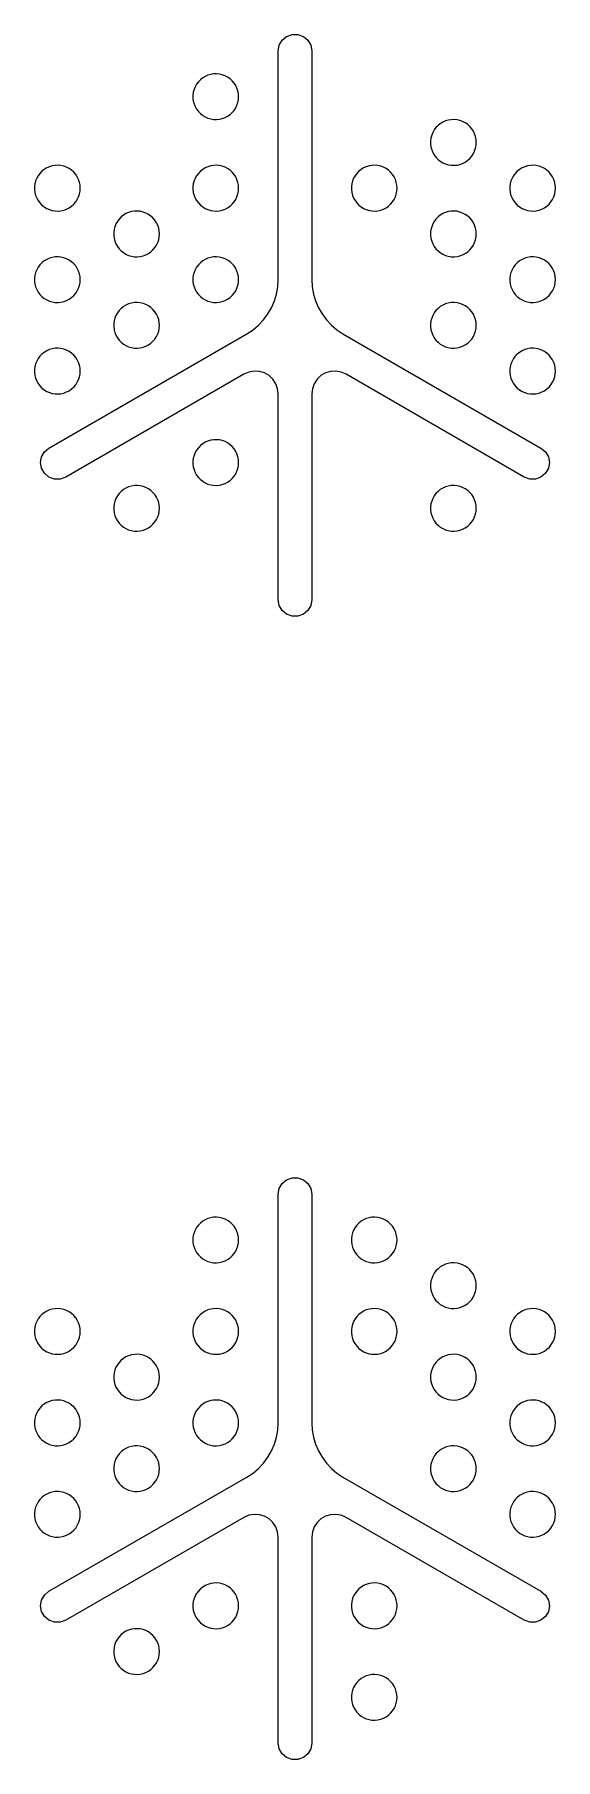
# Model space of a CAD drawing. Header units: metres. Extents: x 19 to 256, y 19 to 256.
# Drawn here: x 194.3 to 205.7, y 93.64 to 131.36 of the extents above; entities that cross this region are included whole.
import ezdxf

# ---------------------------------------------------------------- set-up
doc = ezdxf.new("R2010")
doc.units = ezdxf.units.M

msp = doc.modelspace()

# ---------------------------------------------------------------- linework, layer by layer
for points in [[(199.634, 131), (199.656, 131.125), (199.72, 131.235), (199.817, 131.317), (199.936, 131.36), (200.064, 131.36), (200.183, 131.317), (200.28, 131.235), (200.344, 131.125), (200.366, 131), (200.366, 126), (200.375, 125.841), (200.403, 125.685), (200.448, 125.533), (200.511, 125.387), (200.591, 125.249), (200.686, 125.122), (200.795, 125.006), (200.916, 124.904), (201.049, 124.817), (205.379, 122.317), (205.477, 122.235), (205.54, 122.125), (205.562, 122), (205.54, 121.875), (205.477, 121.765), (205.379, 121.683), (205.26, 121.64), (205.133, 121.64), (205.013, 121.683), (201.116, 123.933), (201.009, 123.979), (200.895, 123.999), (200.779, 123.992), (200.668, 123.959), (200.567, 123.901), (200.483, 123.821), (200.419, 123.724), (200.38, 123.615), (200.366, 123.5), (200.366, 119), (200.344, 118.875), (200.28, 118.765), (200.183, 118.683), (200.064, 118.64), (199.936, 118.64), (199.817, 118.683), (199.72, 118.765), (199.656, 118.875), (199.634, 119), (199.634, 123.5), (199.62, 123.615), (199.581, 123.724), (199.517, 123.821), (199.433, 123.901), (199.332, 123.959), (199.221, 123.992), (199.105, 123.999), (198.991, 123.979), (198.884, 123.933), (194.987, 121.683), (194.867, 121.64), (194.74, 121.64), (194.621, 121.683), (194.523, 121.765), (194.46, 121.875), (194.438, 122), (194.46, 122.125), (194.523, 122.235), (194.621, 122.317), (198.951, 124.817), (199.084, 124.904), (199.205, 125.006), (199.314, 125.122), (199.409, 125.249), (199.489, 125.387), (199.552, 125.533), (199.597, 125.685), (199.625, 125.841), (199.634, 126)], [(198.768, 130), (198.764, 130.064), (198.752, 130.127), (198.731, 130.188), (198.704, 130.245), (198.669, 130.299), (198.627, 130.348), (198.58, 130.391), (198.527, 130.428), (198.47, 130.457), (198.41, 130.479), (198.348, 130.494), (198.284, 130.5), (198.22, 130.498), (198.157, 130.487), (198.095, 130.469), (198.037, 130.443), (197.982, 130.41), (197.932, 130.37), (197.887, 130.324), (197.849, 130.273), (197.817, 130.217), (197.793, 130.158), (197.777, 130.096), (197.769, 130.032), (197.769, 129.968), (197.777, 129.904), (197.793, 129.842), (197.817, 129.783), (197.849, 129.727), (197.887, 129.676), (197.932, 129.63), (197.982, 129.59), (198.037, 129.557), (198.095, 129.531), (198.157, 129.513), (198.22, 129.502), (198.284, 129.5), (198.348, 129.506), (198.41, 129.521), (198.47, 129.543), (198.527, 129.572), (198.58, 129.609), (198.627, 129.652), (198.669, 129.701), (198.704, 129.755), (198.731, 129.812), (198.752, 129.873), (198.764, 129.936), (198.768, 130)], [(203.964, 129), (203.96, 129.064), (203.948, 129.127), (203.928, 129.188), (203.9, 129.245), (203.865, 129.299), (203.823, 129.348), (203.776, 129.391), (203.723, 129.428), (203.666, 129.457), (203.606, 129.479), (203.544, 129.494), (203.48, 129.5), (203.416, 129.498), (203.353, 129.487), (203.291, 129.469), (203.233, 129.443), (203.178, 129.41), (203.128, 129.37), (203.083, 129.324), (203.045, 129.273), (203.014, 129.217), (202.99, 129.158), (202.973, 129.096), (202.965, 129.032), (202.965, 128.968), (202.973, 128.904), (202.99, 128.842), (203.014, 128.783), (203.045, 128.727), (203.083, 128.676), (203.128, 128.63), (203.178, 128.59), (203.233, 128.557), (203.291, 128.531), (203.353, 128.513), (203.416, 128.502), (203.48, 128.5), (203.544, 128.506), (203.606, 128.521), (203.666, 128.543), (203.723, 128.572), (203.776, 128.609), (203.823, 128.652), (203.865, 128.701), (203.9, 128.755), (203.928, 128.812), (203.948, 128.873), (203.96, 128.936), (203.964, 129)], [(195.304, 128), (195.3, 128.064), (195.287, 128.127), (195.267, 128.188), (195.24, 128.245), (195.205, 128.299), (195.163, 128.348), (195.116, 128.391), (195.063, 128.428), (195.006, 128.457), (194.946, 128.479), (194.884, 128.494), (194.82, 128.5), (194.756, 128.498), (194.693, 128.487), (194.631, 128.469), (194.573, 128.443), (194.518, 128.41), (194.468, 128.37), (194.423, 128.324), (194.385, 128.273), (194.353, 128.217), (194.329, 128.158), (194.313, 128.096), (194.305, 128.032), (194.305, 127.968), (194.313, 127.904), (194.329, 127.842), (194.353, 127.783), (194.385, 127.727), (194.423, 127.676), (194.468, 127.63), (194.518, 127.59), (194.573, 127.557), (194.631, 127.531), (194.693, 127.513), (194.756, 127.502), (194.82, 127.5), (194.884, 127.506), (194.946, 127.521), (195.006, 127.543), (195.063, 127.572), (195.116, 127.609), (195.163, 127.652), (195.205, 127.701), (195.24, 127.755), (195.267, 127.812), (195.287, 127.873), (195.3, 127.936), (195.304, 128)], [(198.768, 128), (198.764, 128.064), (198.752, 128.127), (198.731, 128.188), (198.704, 128.245), (198.669, 128.299), (198.627, 128.348), (198.58, 128.391), (198.527, 128.428), (198.47, 128.457), (198.41, 128.479), (198.348, 128.494), (198.284, 128.5), (198.22, 128.498), (198.157, 128.487), (198.095, 128.469), (198.037, 128.443), (197.982, 128.41), (197.932, 128.37), (197.887, 128.324), (197.849, 128.273), (197.817, 128.217), (197.793, 128.158), (197.777, 128.096), (197.769, 128.032), (197.769, 127.968), (197.777, 127.904), (197.793, 127.842), (197.817, 127.783), (197.849, 127.727), (197.887, 127.676), (197.932, 127.63), (197.982, 127.59), (198.037, 127.557), (198.095, 127.531), (198.157, 127.513), (198.22, 127.502), (198.284, 127.5), (198.348, 127.506), (198.41, 127.521), (198.47, 127.543), (198.527, 127.572), (198.58, 127.609), (198.627, 127.652), (198.669, 127.701), (198.704, 127.755), (198.731, 127.812), (198.752, 127.873), (198.764, 127.936), (198.768, 128)], [(202.232, 128), (202.228, 128.064), (202.216, 128.127), (202.196, 128.188), (202.168, 128.245), (202.133, 128.299), (202.091, 128.348), (202.044, 128.391), (201.991, 128.428), (201.934, 128.457), (201.874, 128.479), (201.812, 128.494), (201.748, 128.5), (201.684, 128.498), (201.621, 128.487), (201.559, 128.469), (201.501, 128.443), (201.446, 128.41), (201.396, 128.37), (201.351, 128.324), (201.313, 128.273), (201.282, 128.217), (201.258, 128.158), (201.241, 128.096), (201.233, 128.032), (201.233, 127.968), (201.241, 127.904), (201.258, 127.842), (201.282, 127.783), (201.313, 127.727), (201.351, 127.676), (201.396, 127.63), (201.446, 127.59), (201.501, 127.557), (201.559, 127.531), (201.621, 127.513), (201.684, 127.502), (201.748, 127.5), (201.812, 127.506), (201.874, 127.521), (201.934, 127.543), (201.991, 127.572), (202.044, 127.609), (202.091, 127.652), (202.133, 127.701), (202.168, 127.755), (202.196, 127.812), (202.216, 127.873), (202.228, 127.936), (202.232, 128)], [(205.696, 128), (205.692, 128.064), (205.68, 128.127), (205.66, 128.188), (205.632, 128.245), (205.597, 128.299), (205.555, 128.348), (205.508, 128.391), (205.455, 128.428), (205.399, 128.457), (205.338, 128.479), (205.276, 128.494), (205.212, 128.5), (205.148, 128.498), (205.085, 128.487), (205.023, 128.469), (204.965, 128.443), (204.91, 128.41), (204.86, 128.37), (204.815, 128.324), (204.777, 128.273), (204.746, 128.217), (204.722, 128.158), (204.705, 128.096), (204.697, 128.032), (204.697, 127.968), (204.705, 127.904), (204.722, 127.842), (204.746, 127.783), (204.777, 127.727), (204.815, 127.676), (204.86, 127.63), (204.91, 127.59), (204.965, 127.557), (205.023, 127.531), (205.085, 127.513), (205.148, 127.502), (205.212, 127.5), (205.276, 127.506), (205.338, 127.521), (205.399, 127.543), (205.455, 127.572), (205.508, 127.609), (205.555, 127.652), (205.597, 127.701), (205.632, 127.755), (205.66, 127.812), (205.68, 127.873), (205.692, 127.936), (205.696, 128)], [(197.036, 127), (197.032, 127.064), (197.02, 127.127), (196.999, 127.188), (196.972, 127.245), (196.937, 127.299), (196.895, 127.348), (196.848, 127.391), (196.795, 127.428), (196.738, 127.457), (196.678, 127.479), (196.616, 127.494), (196.552, 127.5), (196.488, 127.498), (196.425, 127.487), (196.363, 127.469), (196.305, 127.443), (196.25, 127.41), (196.2, 127.37), (196.155, 127.324), (196.117, 127.273), (196.085, 127.217), (196.061, 127.158), (196.045, 127.096), (196.037, 127.032), (196.037, 126.968), (196.045, 126.904), (196.061, 126.842), (196.085, 126.783), (196.117, 126.727), (196.155, 126.676), (196.2, 126.63), (196.25, 126.59), (196.305, 126.557), (196.363, 126.531), (196.425, 126.513), (196.488, 126.502), (196.552, 126.5), (196.616, 126.506), (196.678, 126.521), (196.738, 126.543), (196.795, 126.572), (196.848, 126.609), (196.895, 126.652), (196.937, 126.701), (196.972, 126.755), (196.999, 126.812), (197.02, 126.873), (197.032, 126.936), (197.036, 127)], [(203.964, 127), (203.96, 127.064), (203.948, 127.127), (203.928, 127.188), (203.9, 127.245), (203.865, 127.299), (203.823, 127.348), (203.776, 127.391), (203.723, 127.428), (203.666, 127.457), (203.606, 127.479), (203.544, 127.494), (203.48, 127.5), (203.416, 127.498), (203.353, 127.487), (203.291, 127.469), (203.233, 127.443), (203.178, 127.41), (203.128, 127.37), (203.083, 127.324), (203.045, 127.273), (203.014, 127.217), (202.99, 127.158), (202.973, 127.096), (202.965, 127.032), (202.965, 126.968), (202.973, 126.904), (202.99, 126.842), (203.014, 126.783), (203.045, 126.727), (203.083, 126.676), (203.128, 126.63), (203.178, 126.59), (203.233, 126.557), (203.291, 126.531), (203.353, 126.513), (203.416, 126.502), (203.48, 126.5), (203.544, 126.506), (203.606, 126.521), (203.666, 126.543), (203.723, 126.572), (203.776, 126.609), (203.823, 126.652), (203.865, 126.701), (203.9, 126.755), (203.928, 126.812), (203.948, 126.873), (203.96, 126.936), (203.964, 127)], [(195.304, 126), (195.3, 126.064), (195.287, 126.127), (195.267, 126.188), (195.24, 126.245), (195.205, 126.299), (195.163, 126.348), (195.116, 126.391), (195.063, 126.428), (195.006, 126.457), (194.946, 126.479), (194.884, 126.494), (194.82, 126.5), (194.756, 126.498), (194.693, 126.487), (194.631, 126.469), (194.573, 126.443), (194.518, 126.41), (194.468, 126.37), (194.423, 126.324), (194.385, 126.273), (194.353, 126.217), (194.329, 126.158), (194.313, 126.096), (194.305, 126.032), (194.305, 125.968), (194.313, 125.904), (194.329, 125.842), (194.353, 125.783), (194.385, 125.727), (194.423, 125.676), (194.468, 125.63), (194.518, 125.59), (194.573, 125.557), (194.631, 125.531), (194.693, 125.513), (194.756, 125.502), (194.82, 125.5), (194.884, 125.506), (194.946, 125.521), (195.006, 125.543), (195.063, 125.572), (195.116, 125.609), (195.163, 125.652), (195.205, 125.701), (195.24, 125.755), (195.267, 125.812), (195.287, 125.873), (195.3, 125.936), (195.304, 126)], [(198.768, 126), (198.764, 126.064), (198.752, 126.127), (198.731, 126.188), (198.704, 126.245), (198.669, 126.299), (198.627, 126.348), (198.58, 126.391), (198.527, 126.428), (198.47, 126.457), (198.41, 126.479), (198.348, 126.494), (198.284, 126.5), (198.22, 126.498), (198.157, 126.487), (198.095, 126.469), (198.037, 126.443), (197.982, 126.41), (197.932, 126.37), (197.887, 126.324), (197.849, 126.273), (197.817, 126.217), (197.793, 126.158), (197.777, 126.096), (197.769, 126.032), (197.769, 125.968), (197.777, 125.904), (197.793, 125.842), (197.817, 125.783), (197.849, 125.727), (197.887, 125.676), (197.932, 125.63), (197.982, 125.59), (198.037, 125.557), (198.095, 125.531), (198.157, 125.513), (198.22, 125.502), (198.284, 125.5), (198.348, 125.506), (198.41, 125.521), (198.47, 125.543), (198.527, 125.572), (198.58, 125.609), (198.627, 125.652), (198.669, 125.701), (198.704, 125.755), (198.731, 125.812), (198.752, 125.873), (198.764, 125.936), (198.768, 126)], [(205.696, 126), (205.692, 126.064), (205.68, 126.127), (205.66, 126.188), (205.632, 126.245), (205.597, 126.299), (205.555, 126.348), (205.508, 126.391), (205.455, 126.428), (205.399, 126.457), (205.338, 126.479), (205.276, 126.494), (205.212, 126.5), (205.148, 126.498), (205.085, 126.487), (205.023, 126.469), (204.965, 126.443), (204.91, 126.41), (204.86, 126.37), (204.815, 126.324), (204.777, 126.273), (204.746, 126.217), (204.722, 126.158), (204.705, 126.096), (204.697, 126.032), (204.697, 125.968), (204.705, 125.904), (204.722, 125.842), (204.746, 125.783), (204.777, 125.727), (204.815, 125.676), (204.86, 125.63), (204.91, 125.59), (204.965, 125.557), (205.023, 125.531), (205.085, 125.513), (205.148, 125.502), (205.212, 125.5), (205.276, 125.506), (205.338, 125.521), (205.399, 125.543), (205.455, 125.572), (205.508, 125.609), (205.555, 125.652), (205.597, 125.701), (205.632, 125.755), (205.66, 125.812), (205.68, 125.873), (205.692, 125.936), (205.696, 126)], [(197.036, 125), (197.032, 125.064), (197.02, 125.127), (196.999, 125.188), (196.972, 125.245), (196.937, 125.299), (196.895, 125.348), (196.848, 125.391), (196.795, 125.428), (196.738, 125.457), (196.678, 125.479), (196.616, 125.494), (196.552, 125.5), (196.488, 125.498), (196.425, 125.487), (196.363, 125.469), (196.305, 125.443), (196.25, 125.41), (196.2, 125.37), (196.155, 125.324), (196.117, 125.273), (196.085, 125.217), (196.061, 125.158), (196.045, 125.096), (196.037, 125.032), (196.037, 124.968), (196.045, 124.904), (196.061, 124.842), (196.085, 124.783), (196.117, 124.727), (196.155, 124.676), (196.2, 124.63), (196.25, 124.59), (196.305, 124.557), (196.363, 124.531), (196.425, 124.513), (196.488, 124.502), (196.552, 124.5), (196.616, 124.506), (196.678, 124.521), (196.738, 124.543), (196.795, 124.572), (196.848, 124.609), (196.895, 124.652), (196.937, 124.701), (196.972, 124.755), (196.999, 124.812), (197.02, 124.873), (197.032, 124.936), (197.036, 125)], [(203.964, 125), (203.96, 125.064), (203.948, 125.127), (203.928, 125.188), (203.9, 125.245), (203.865, 125.299), (203.823, 125.348), (203.776, 125.391), (203.723, 125.428), (203.666, 125.457), (203.606, 125.479), (203.544, 125.494), (203.48, 125.5), (203.416, 125.498), (203.353, 125.487), (203.291, 125.469), (203.233, 125.443), (203.178, 125.41), (203.128, 125.37), (203.083, 125.324), (203.045, 125.273), (203.014, 125.217), (202.99, 125.158), (202.973, 125.096), (202.965, 125.032), (202.965, 124.968), (202.973, 124.904), (202.99, 124.842), (203.014, 124.783), (203.045, 124.727), (203.083, 124.676), (203.128, 124.63), (203.178, 124.59), (203.233, 124.557), (203.291, 124.531), (203.353, 124.513), (203.416, 124.502), (203.48, 124.5), (203.544, 124.506), (203.606, 124.521), (203.666, 124.543), (203.723, 124.572), (203.776, 124.609), (203.823, 124.652), (203.865, 124.701), (203.9, 124.755), (203.928, 124.812), (203.948, 124.873), (203.96, 124.936), (203.964, 125)], [(195.304, 124), (195.3, 124.064), (195.287, 124.127), (195.267, 124.188), (195.24, 124.245), (195.205, 124.299), (195.163, 124.348), (195.116, 124.391), (195.063, 124.428), (195.006, 124.457), (194.946, 124.479), (194.884, 124.494), (194.82, 124.5), (194.756, 124.498), (194.693, 124.487), (194.631, 124.469), (194.573, 124.443), (194.518, 124.41), (194.468, 124.37), (194.423, 124.324), (194.385, 124.273), (194.353, 124.217), (194.329, 124.158), (194.313, 124.096), (194.305, 124.032), (194.305, 123.968), (194.313, 123.904), (194.329, 123.842), (194.353, 123.783), (194.385, 123.727), (194.423, 123.676), (194.468, 123.63), (194.518, 123.59), (194.573, 123.557), (194.631, 123.531), (194.693, 123.513), (194.756, 123.502), (194.82, 123.5), (194.884, 123.506), (194.946, 123.521), (195.006, 123.543), (195.063, 123.572), (195.116, 123.609), (195.163, 123.652), (195.205, 123.701), (195.24, 123.755), (195.267, 123.812), (195.287, 123.873), (195.3, 123.936), (195.304, 124)], [(205.696, 124), (205.692, 124.064), (205.68, 124.127), (205.66, 124.188), (205.632, 124.245), (205.597, 124.299), (205.555, 124.348), (205.508, 124.391), (205.455, 124.428), (205.399, 124.457), (205.338, 124.479), (205.276, 124.494), (205.212, 124.5), (205.148, 124.498), (205.085, 124.487), (205.023, 124.469), (204.965, 124.443), (204.91, 124.41), (204.86, 124.37), (204.815, 124.324), (204.777, 124.273), (204.746, 124.217), (204.722, 124.158), (204.705, 124.096), (204.697, 124.032), (204.697, 123.968), (204.705, 123.904), (204.722, 123.842), (204.746, 123.783), (204.777, 123.727), (204.815, 123.676), (204.86, 123.63), (204.91, 123.59), (204.965, 123.557), (205.023, 123.531), (205.085, 123.513), (205.148, 123.502), (205.212, 123.5), (205.276, 123.506), (205.338, 123.521), (205.399, 123.543), (205.455, 123.572), (205.508, 123.609), (205.555, 123.652), (205.597, 123.701), (205.632, 123.755), (205.66, 123.812), (205.68, 123.873), (205.692, 123.936), (205.696, 124)], [(198.768, 122), (198.764, 122.064), (198.752, 122.127), (198.731, 122.188), (198.704, 122.245), (198.669, 122.299), (198.627, 122.348), (198.58, 122.391), (198.527, 122.428), (198.47, 122.457), (198.41, 122.479), (198.348, 122.494), (198.284, 122.5), (198.22, 122.498), (198.157, 122.487), (198.095, 122.469), (198.037, 122.443), (197.982, 122.41), (197.932, 122.37), (197.887, 122.324), (197.849, 122.273), (197.817, 122.217), (197.793, 122.158), (197.777, 122.096), (197.769, 122.032), (197.769, 121.968), (197.777, 121.904), (197.793, 121.842), (197.817, 121.783), (197.849, 121.727), (197.887, 121.676), (197.932, 121.63), (197.982, 121.59), (198.037, 121.557), (198.095, 121.531), (198.157, 121.513), (198.22, 121.502), (198.284, 121.5), (198.348, 121.506), (198.41, 121.521), (198.47, 121.543), (198.527, 121.572), (198.58, 121.609), (198.627, 121.652), (198.669, 121.701), (198.704, 121.755), (198.731, 121.812), (198.752, 121.873), (198.764, 121.936), (198.768, 122)], [(197.036, 121), (197.032, 121.064), (197.02, 121.127), (196.999, 121.188), (196.972, 121.245), (196.937, 121.299), (196.895, 121.348), (196.848, 121.391), (196.795, 121.428), (196.738, 121.457), (196.678, 121.479), (196.616, 121.494), (196.552, 121.5), (196.488, 121.498), (196.425, 121.487), (196.363, 121.469), (196.305, 121.443), (196.25, 121.41), (196.2, 121.37), (196.155, 121.324), (196.117, 121.273), (196.085, 121.217), (196.061, 121.158), (196.045, 121.096), (196.037, 121.032), (196.037, 120.968), (196.045, 120.904), (196.061, 120.842), (196.085, 120.783), (196.117, 120.727), (196.155, 120.676), (196.2, 120.63), (196.25, 120.59), (196.305, 120.557), (196.363, 120.531), (196.425, 120.513), (196.488, 120.502), (196.552, 120.5), (196.616, 120.506), (196.678, 120.521), (196.738, 120.543), (196.795, 120.572), (196.848, 120.609), (196.895, 120.652), (196.937, 120.701), (196.972, 120.755), (196.999, 120.812), (197.02, 120.873), (197.032, 120.936), (197.036, 121)], [(203.964, 121), (203.96, 121.064), (203.948, 121.127), (203.928, 121.188), (203.9, 121.245), (203.865, 121.299), (203.823, 121.348), (203.776, 121.391), (203.723, 121.428), (203.666, 121.457), (203.606, 121.479), (203.544, 121.494), (203.48, 121.5), (203.416, 121.498), (203.353, 121.487), (203.291, 121.469), (203.233, 121.443), (203.178, 121.41), (203.128, 121.37), (203.083, 121.324), (203.045, 121.273), (203.014, 121.217), (202.99, 121.158), (202.973, 121.096), (202.965, 121.032), (202.965, 120.968), (202.973, 120.904), (202.99, 120.842), (203.014, 120.783), (203.045, 120.727), (203.083, 120.676), (203.128, 120.63), (203.178, 120.59), (203.233, 120.557), (203.291, 120.531), (203.353, 120.513), (203.416, 120.502), (203.48, 120.5), (203.544, 120.506), (203.606, 120.521), (203.666, 120.543), (203.723, 120.572), (203.776, 120.609), (203.823, 120.652), (203.865, 120.701), (203.9, 120.755), (203.928, 120.812), (203.948, 120.873), (203.96, 120.936), (203.964, 121)], [(199.634, 106), (199.656, 106.125), (199.72, 106.235), (199.817, 106.317), (199.936, 106.36), (200.064, 106.36), (200.183, 106.317), (200.28, 106.235), (200.344, 106.125), (200.366, 106), (200.366, 101), (200.375, 100.841), (200.403, 100.685), (200.448, 100.533), (200.511, 100.387), (200.591, 100.249), (200.686, 100.122), (200.795, 100.006), (200.916, 99.904), (201.049, 99.817), (205.379, 97.317), (205.477, 97.235), (205.54, 97.125), (205.562, 97), (205.54, 96.875), (205.477, 96.765), (205.379, 96.683), (205.26, 96.64), (205.133, 96.64), (205.013, 96.683), (201.116, 98.933), (201.009, 98.979), (200.895, 98.999), (200.779, 98.992), (200.668, 98.959), (200.567, 98.901), (200.483, 98.821), (200.419, 98.724), (200.38, 98.615), (200.366, 98.5), (200.366, 94), (200.344, 93.875), (200.28, 93.765), (200.183, 93.683), (200.064, 93.64), (199.936, 93.64), (199.817, 93.683), (199.72, 93.765), (199.656, 93.875), (199.634, 94), (199.634, 98.5), (199.62, 98.615), (199.581, 98.724), (199.517, 98.821), (199.433, 98.901), (199.332, 98.959), (199.221, 98.992), (199.105, 98.999), (198.991, 98.979), (198.884, 98.933), (194.987, 96.683), (194.867, 96.64), (194.74, 96.64), (194.621, 96.683), (194.523, 96.765), (194.46, 96.875), (194.438, 97), (194.46, 97.125), (194.523, 97.235), (194.621, 97.317), (198.951, 99.817), (199.084, 99.904), (199.205, 100.006), (199.314, 100.122), (199.409, 100.249), (199.489, 100.387), (199.552, 100.533), (199.597, 100.685), (199.625, 100.841), (199.634, 101)], [(198.768, 105), (198.764, 105.064), (198.752, 105.127), (198.731, 105.188), (198.704, 105.245), (198.669, 105.299), (198.627, 105.348), (198.58, 105.391), (198.527, 105.428), (198.47, 105.457), (198.41, 105.479), (198.348, 105.494), (198.284, 105.5), (198.22, 105.498), (198.157, 105.487), (198.095, 105.469), (198.037, 105.443), (197.982, 105.41), (197.932, 105.37), (197.887, 105.324), (197.849, 105.273), (197.817, 105.217), (197.793, 105.158), (197.777, 105.096), (197.769, 105.032), (197.769, 104.968), (197.777, 104.904), (197.793, 104.842), (197.817, 104.783), (197.849, 104.727), (197.887, 104.676), (197.932, 104.63), (197.982, 104.59), (198.037, 104.557), (198.095, 104.531), (198.157, 104.513), (198.22, 104.502), (198.284, 104.5), (198.348, 104.506), (198.41, 104.521), (198.47, 104.543), (198.527, 104.572), (198.58, 104.609), (198.627, 104.652), (198.669, 104.701), (198.704, 104.755), (198.731, 104.812), (198.752, 104.873), (198.764, 104.936), (198.768, 105)], [(202.232, 105), (202.228, 105.064), (202.216, 105.127), (202.196, 105.188), (202.168, 105.245), (202.133, 105.299), (202.091, 105.348), (202.044, 105.391), (201.991, 105.428), (201.934, 105.457), (201.874, 105.479), (201.812, 105.494), (201.748, 105.5), (201.684, 105.498), (201.621, 105.487), (201.559, 105.469), (201.501, 105.443), (201.446, 105.41), (201.396, 105.37), (201.351, 105.324), (201.313, 105.273), (201.282, 105.217), (201.258, 105.158), (201.241, 105.096), (201.233, 105.032), (201.233, 104.968), (201.241, 104.904), (201.258, 104.842), (201.282, 104.783), (201.313, 104.727), (201.351, 104.676), (201.396, 104.63), (201.446, 104.59), (201.501, 104.557), (201.559, 104.531), (201.621, 104.513), (201.684, 104.502), (201.748, 104.5), (201.812, 104.506), (201.874, 104.521), (201.934, 104.543), (201.991, 104.572), (202.044, 104.609), (202.091, 104.652), (202.133, 104.701), (202.168, 104.755), (202.196, 104.812), (202.216, 104.873), (202.228, 104.936), (202.232, 105)], [(203.964, 104), (203.96, 104.064), (203.948, 104.127), (203.928, 104.188), (203.9, 104.245), (203.865, 104.299), (203.823, 104.348), (203.776, 104.391), (203.723, 104.428), (203.666, 104.457), (203.606, 104.479), (203.544, 104.494), (203.48, 104.5), (203.416, 104.498), (203.353, 104.487), (203.291, 104.469), (203.233, 104.443), (203.178, 104.41), (203.128, 104.37), (203.083, 104.324), (203.045, 104.273), (203.014, 104.217), (202.99, 104.158), (202.973, 104.096), (202.965, 104.032), (202.965, 103.968), (202.973, 103.904), (202.99, 103.842), (203.014, 103.783), (203.045, 103.727), (203.083, 103.676), (203.128, 103.63), (203.178, 103.59), (203.233, 103.557), (203.291, 103.531), (203.353, 103.513), (203.416, 103.502), (203.48, 103.5), (203.544, 103.506), (203.606, 103.521), (203.666, 103.543), (203.723, 103.572), (203.776, 103.609), (203.823, 103.652), (203.865, 103.701), (203.9, 103.755), (203.928, 103.812), (203.948, 103.873), (203.96, 103.936), (203.964, 104)], [(195.304, 103), (195.3, 103.064), (195.287, 103.127), (195.267, 103.188), (195.24, 103.245), (195.205, 103.299), (195.163, 103.348), (195.116, 103.391), (195.063, 103.428), (195.006, 103.457), (194.946, 103.479), (194.884, 103.494), (194.82, 103.5), (194.756, 103.498), (194.693, 103.487), (194.631, 103.469), (194.573, 103.443), (194.518, 103.41), (194.468, 103.37), (194.423, 103.324), (194.385, 103.273), (194.353, 103.217), (194.329, 103.158), (194.313, 103.096), (194.305, 103.032), (194.305, 102.968), (194.313, 102.904), (194.329, 102.842), (194.353, 102.783), (194.385, 102.727), (194.423, 102.676), (194.468, 102.63), (194.518, 102.59), (194.573, 102.557), (194.631, 102.531), (194.693, 102.513), (194.756, 102.502), (194.82, 102.5), (194.884, 102.506), (194.946, 102.521), (195.006, 102.543), (195.063, 102.572), (195.116, 102.609), (195.163, 102.652), (195.205, 102.701), (195.24, 102.755), (195.267, 102.812), (195.287, 102.873), (195.3, 102.936), (195.304, 103)], [(198.768, 103), (198.764, 103.064), (198.752, 103.127), (198.731, 103.188), (198.704, 103.245), (198.669, 103.299), (198.627, 103.348), (198.58, 103.391), (198.527, 103.428), (198.47, 103.457), (198.41, 103.479), (198.348, 103.494), (198.284, 103.5), (198.22, 103.498), (198.157, 103.487), (198.095, 103.469), (198.037, 103.443), (197.982, 103.41), (197.932, 103.37), (197.887, 103.324), (197.849, 103.273), (197.817, 103.217), (197.793, 103.158), (197.777, 103.096), (197.769, 103.032), (197.769, 102.968), (197.777, 102.904), (197.793, 102.842), (197.817, 102.783), (197.849, 102.727), (197.887, 102.676), (197.932, 102.63), (197.982, 102.59), (198.037, 102.557), (198.095, 102.531), (198.157, 102.513), (198.22, 102.502), (198.284, 102.5), (198.348, 102.506), (198.41, 102.521), (198.47, 102.543), (198.527, 102.572), (198.58, 102.609), (198.627, 102.652), (198.669, 102.701), (198.704, 102.755), (198.731, 102.812), (198.752, 102.873), (198.764, 102.936), (198.768, 103)], [(202.232, 103), (202.228, 103.064), (202.216, 103.127), (202.196, 103.188), (202.168, 103.245), (202.133, 103.299), (202.091, 103.348), (202.044, 103.391), (201.991, 103.428), (201.934, 103.457), (201.874, 103.479), (201.812, 103.494), (201.748, 103.5), (201.684, 103.498), (201.621, 103.487), (201.559, 103.469), (201.501, 103.443), (201.446, 103.41), (201.396, 103.37), (201.351, 103.324), (201.313, 103.273), (201.282, 103.217), (201.258, 103.158), (201.241, 103.096), (201.233, 103.032), (201.233, 102.968), (201.241, 102.904), (201.258, 102.842), (201.282, 102.783), (201.313, 102.727), (201.351, 102.676), (201.396, 102.63), (201.446, 102.59), (201.501, 102.557), (201.559, 102.531), (201.621, 102.513), (201.684, 102.502), (201.748, 102.5), (201.812, 102.506), (201.874, 102.521), (201.934, 102.543), (201.991, 102.572), (202.044, 102.609), (202.091, 102.652), (202.133, 102.701), (202.168, 102.755), (202.196, 102.812), (202.216, 102.873), (202.228, 102.936), (202.232, 103)], [(205.696, 103), (205.692, 103.064), (205.68, 103.127), (205.66, 103.188), (205.632, 103.245), (205.597, 103.299), (205.555, 103.348), (205.508, 103.391), (205.455, 103.428), (205.399, 103.457), (205.338, 103.479), (205.276, 103.494), (205.212, 103.5), (205.148, 103.498), (205.085, 103.487), (205.023, 103.469), (204.965, 103.443), (204.91, 103.41), (204.86, 103.37), (204.815, 103.324), (204.777, 103.273), (204.746, 103.217), (204.722, 103.158), (204.705, 103.096), (204.697, 103.032), (204.697, 102.968), (204.705, 102.904), (204.722, 102.842), (204.746, 102.783), (204.777, 102.727), (204.815, 102.676), (204.86, 102.63), (204.91, 102.59), (204.965, 102.557), (205.023, 102.531), (205.085, 102.513), (205.148, 102.502), (205.212, 102.5), (205.276, 102.506), (205.338, 102.521), (205.399, 102.543), (205.455, 102.572), (205.508, 102.609), (205.555, 102.652), (205.597, 102.701), (205.632, 102.755), (205.66, 102.812), (205.68, 102.873), (205.692, 102.936), (205.696, 103)], [(197.036, 102), (197.032, 102.064), (197.02, 102.127), (196.999, 102.188), (196.972, 102.245), (196.937, 102.299), (196.895, 102.348), (196.848, 102.391), (196.795, 102.428), (196.738, 102.457), (196.678, 102.479), (196.616, 102.494), (196.552, 102.5), (196.488, 102.498), (196.425, 102.487), (196.363, 102.469), (196.305, 102.443), (196.25, 102.41), (196.2, 102.37), (196.155, 102.324), (196.117, 102.273), (196.085, 102.217), (196.061, 102.158), (196.045, 102.096), (196.037, 102.032), (196.037, 101.968), (196.045, 101.904), (196.061, 101.842), (196.085, 101.783), (196.117, 101.727), (196.155, 101.676), (196.2, 101.63), (196.25, 101.59), (196.305, 101.557), (196.363, 101.531), (196.425, 101.513), (196.488, 101.502), (196.552, 101.5), (196.616, 101.506), (196.678, 101.521), (196.738, 101.543), (196.795, 101.572), (196.848, 101.609), (196.895, 101.652), (196.937, 101.701), (196.972, 101.755), (196.999, 101.812), (197.02, 101.873), (197.032, 101.936), (197.036, 102)], [(203.964, 102), (203.96, 102.064), (203.948, 102.127), (203.928, 102.188), (203.9, 102.245), (203.865, 102.299), (203.823, 102.348), (203.776, 102.391), (203.723, 102.428), (203.666, 102.457), (203.606, 102.479), (203.544, 102.494), (203.48, 102.5), (203.416, 102.498), (203.353, 102.487), (203.291, 102.469), (203.233, 102.443), (203.178, 102.41), (203.128, 102.37), (203.083, 102.324), (203.045, 102.273), (203.014, 102.217), (202.99, 102.158), (202.973, 102.096), (202.965, 102.032), (202.965, 101.968), (202.973, 101.904), (202.99, 101.842), (203.014, 101.783), (203.045, 101.727), (203.083, 101.676), (203.128, 101.63), (203.178, 101.59), (203.233, 101.557), (203.291, 101.531), (203.353, 101.513), (203.416, 101.502), (203.48, 101.5), (203.544, 101.506), (203.606, 101.521), (203.666, 101.543), (203.723, 101.572), (203.776, 101.609), (203.823, 101.652), (203.865, 101.701), (203.9, 101.755), (203.928, 101.812), (203.948, 101.873), (203.96, 101.936), (203.964, 102)], [(195.304, 101), (195.3, 101.064), (195.287, 101.127), (195.267, 101.188), (195.24, 101.245), (195.205, 101.299), (195.163, 101.348), (195.116, 101.391), (195.063, 101.428), (195.006, 101.457), (194.946, 101.479), (194.884, 101.494), (194.82, 101.5), (194.756, 101.498), (194.693, 101.487), (194.631, 101.469), (194.573, 101.443), (194.518, 101.41), (194.468, 101.37), (194.423, 101.324), (194.385, 101.273), (194.353, 101.217), (194.329, 101.158), (194.313, 101.096), (194.305, 101.032), (194.305, 100.968), (194.313, 100.904), (194.329, 100.842), (194.353, 100.783), (194.385, 100.727), (194.423, 100.676), (194.468, 100.63), (194.518, 100.59), (194.573, 100.557), (194.631, 100.531), (194.693, 100.513), (194.756, 100.502), (194.82, 100.5), (194.884, 100.506), (194.946, 100.521), (195.006, 100.543), (195.063, 100.572), (195.116, 100.609), (195.163, 100.652), (195.205, 100.701), (195.24, 100.755), (195.267, 100.812), (195.287, 100.873), (195.3, 100.936), (195.304, 101)], [(198.768, 101), (198.764, 101.064), (198.752, 101.127), (198.731, 101.188), (198.704, 101.245), (198.669, 101.299), (198.627, 101.348), (198.58, 101.391), (198.527, 101.428), (198.47, 101.457), (198.41, 101.479), (198.348, 101.494), (198.284, 101.5), (198.22, 101.498), (198.157, 101.487), (198.095, 101.469), (198.037, 101.443), (197.982, 101.41), (197.932, 101.37), (197.887, 101.324), (197.849, 101.273), (197.817, 101.217), (197.793, 101.158), (197.777, 101.096), (197.769, 101.032), (197.769, 100.968), (197.777, 100.904), (197.793, 100.842), (197.817, 100.783), (197.849, 100.727), (197.887, 100.676), (197.932, 100.63), (197.982, 100.59), (198.037, 100.557), (198.095, 100.531), (198.157, 100.513), (198.22, 100.502), (198.284, 100.5), (198.348, 100.506), (198.41, 100.521), (198.47, 100.543), (198.527, 100.572), (198.58, 100.609), (198.627, 100.652), (198.669, 100.701), (198.704, 100.755), (198.731, 100.812), (198.752, 100.873), (198.764, 100.936), (198.768, 101)], [(205.696, 101), (205.692, 101.064), (205.68, 101.127), (205.66, 101.188), (205.632, 101.245), (205.597, 101.299), (205.555, 101.348), (205.508, 101.391), (205.455, 101.428), (205.399, 101.457), (205.338, 101.479), (205.276, 101.494), (205.212, 101.5), (205.148, 101.498), (205.085, 101.487), (205.023, 101.469), (204.965, 101.443), (204.91, 101.41), (204.86, 101.37), (204.815, 101.324), (204.777, 101.273), (204.746, 101.217), (204.722, 101.158), (204.705, 101.096), (204.697, 101.032), (204.697, 100.968), (204.705, 100.904), (204.722, 100.842), (204.746, 100.783), (204.777, 100.727), (204.815, 100.676), (204.86, 100.63), (204.91, 100.59), (204.965, 100.557), (205.023, 100.531), (205.085, 100.513), (205.148, 100.502), (205.212, 100.5), (205.276, 100.506), (205.338, 100.521), (205.399, 100.543), (205.455, 100.572), (205.508, 100.609), (205.555, 100.652), (205.597, 100.701), (205.632, 100.755), (205.66, 100.812), (205.68, 100.873), (205.692, 100.936), (205.696, 101)], [(197.036, 100), (197.032, 100.064), (197.02, 100.127), (196.999, 100.188), (196.972, 100.245), (196.937, 100.299), (196.895, 100.348), (196.848, 100.391), (196.795, 100.428), (196.738, 100.457), (196.678, 100.479), (196.616, 100.494), (196.552, 100.5), (196.488, 100.498), (196.425, 100.487), (196.363, 100.469), (196.305, 100.443), (196.25, 100.41), (196.2, 100.37), (196.155, 100.324), (196.117, 100.273), (196.085, 100.217), (196.061, 100.158), (196.045, 100.096), (196.037, 100.032), (196.037, 99.968), (196.045, 99.904), (196.061, 99.842), (196.085, 99.783), (196.117, 99.727), (196.155, 99.676), (196.2, 99.63), (196.25, 99.59), (196.305, 99.557), (196.363, 99.531), (196.425, 99.513), (196.488, 99.502), (196.552, 99.5), (196.616, 99.506), (196.678, 99.521), (196.738, 99.543), (196.795, 99.572), (196.848, 99.609), (196.895, 99.652), (196.937, 99.701), (196.972, 99.755), (196.999, 99.812), (197.02, 99.873), (197.032, 99.936), (197.036, 100)], [(203.964, 100), (203.96, 100.064), (203.948, 100.127), (203.928, 100.188), (203.9, 100.245), (203.865, 100.299), (203.823, 100.348), (203.776, 100.391), (203.723, 100.428), (203.666, 100.457), (203.606, 100.479), (203.544, 100.494), (203.48, 100.5), (203.416, 100.498), (203.353, 100.487), (203.291, 100.469), (203.233, 100.443), (203.178, 100.41), (203.128, 100.37), (203.083, 100.324), (203.045, 100.273), (203.014, 100.217), (202.99, 100.158), (202.973, 100.096), (202.965, 100.032), (202.965, 99.968), (202.973, 99.904), (202.99, 99.842), (203.014, 99.783), (203.045, 99.727), (203.083, 99.676), (203.128, 99.63), (203.178, 99.59), (203.233, 99.557), (203.291, 99.531), (203.353, 99.513), (203.416, 99.502), (203.48, 99.5), (203.544, 99.506), (203.606, 99.521), (203.666, 99.543), (203.723, 99.572), (203.776, 99.609), (203.823, 99.652), (203.865, 99.701), (203.9, 99.755), (203.928, 99.812), (203.948, 99.873), (203.96, 99.936), (203.964, 100)], [(195.304, 99), (195.3, 99.064), (195.287, 99.127), (195.267, 99.188), (195.24, 99.245), (195.205, 99.299), (195.163, 99.348), (195.116, 99.391), (195.063, 99.428), (195.006, 99.457), (194.946, 99.479), (194.884, 99.494), (194.82, 99.5), (194.756, 99.498), (194.693, 99.487), (194.631, 99.469), (194.573, 99.443), (194.518, 99.41), (194.468, 99.37), (194.423, 99.324), (194.385, 99.273), (194.353, 99.217), (194.329, 99.158), (194.313, 99.096), (194.305, 99.032), (194.305, 98.968), (194.313, 98.904), (194.329, 98.842), (194.353, 98.783), (194.385, 98.727), (194.423, 98.676), (194.468, 98.63), (194.518, 98.59), (194.573, 98.557), (194.631, 98.531), (194.693, 98.513), (194.756, 98.502), (194.82, 98.5), (194.884, 98.506), (194.946, 98.521), (195.006, 98.543), (195.063, 98.572), (195.116, 98.609), (195.163, 98.652), (195.205, 98.701), (195.24, 98.755), (195.267, 98.812), (195.287, 98.873), (195.3, 98.936), (195.304, 99)], [(205.696, 99), (205.692, 99.064), (205.68, 99.127), (205.66, 99.188), (205.632, 99.245), (205.597, 99.299), (205.555, 99.348), (205.508, 99.391), (205.455, 99.428), (205.399, 99.457), (205.338, 99.479), (205.276, 99.494), (205.212, 99.5), (205.148, 99.498), (205.085, 99.487), (205.023, 99.469), (204.965, 99.443), (204.91, 99.41), (204.86, 99.37), (204.815, 99.324), (204.777, 99.273), (204.746, 99.217), (204.722, 99.158), (204.705, 99.096), (204.697, 99.032), (204.697, 98.968), (204.705, 98.904), (204.722, 98.842), (204.746, 98.783), (204.777, 98.727), (204.815, 98.676), (204.86, 98.63), (204.91, 98.59), (204.965, 98.557), (205.023, 98.531), (205.085, 98.513), (205.148, 98.502), (205.212, 98.5), (205.276, 98.506), (205.338, 98.521), (205.399, 98.543), (205.455, 98.572), (205.508, 98.609), (205.555, 98.652), (205.597, 98.701), (205.632, 98.755), (205.66, 98.812), (205.68, 98.873), (205.692, 98.936), (205.696, 99)], [(198.768, 97), (198.764, 97.064), (198.752, 97.127), (198.731, 97.188), (198.704, 97.245), (198.669, 97.299), (198.627, 97.348), (198.58, 97.391), (198.527, 97.428), (198.47, 97.457), (198.41, 97.479), (198.348, 97.494), (198.284, 97.5), (198.22, 97.498), (198.157, 97.487), (198.095, 97.469), (198.037, 97.443), (197.982, 97.41), (197.932, 97.37), (197.887, 97.324), (197.849, 97.273), (197.817, 97.217), (197.793, 97.158), (197.777, 97.096), (197.769, 97.032), (197.769, 96.968), (197.777, 96.904), (197.793, 96.842), (197.817, 96.783), (197.849, 96.727), (197.887, 96.676), (197.932, 96.63), (197.982, 96.59), (198.037, 96.557), (198.095, 96.531), (198.157, 96.513), (198.22, 96.502), (198.284, 96.5), (198.348, 96.506), (198.41, 96.521), (198.47, 96.543), (198.527, 96.572), (198.58, 96.609), (198.627, 96.652), (198.669, 96.701), (198.704, 96.755), (198.731, 96.812), (198.752, 96.873), (198.764, 96.936), (198.768, 97)], [(202.232, 97), (202.228, 97.064), (202.216, 97.127), (202.196, 97.188), (202.168, 97.245), (202.133, 97.299), (202.091, 97.348), (202.044, 97.391), (201.991, 97.428), (201.934, 97.457), (201.874, 97.479), (201.812, 97.494), (201.748, 97.5), (201.684, 97.498), (201.621, 97.487), (201.559, 97.469), (201.501, 97.443), (201.446, 97.41), (201.396, 97.37), (201.351, 97.324), (201.313, 97.273), (201.282, 97.217), (201.258, 97.158), (201.241, 97.096), (201.233, 97.032), (201.233, 96.968), (201.241, 96.904), (201.258, 96.842), (201.282, 96.783), (201.313, 96.727), (201.351, 96.676), (201.396, 96.63), (201.446, 96.59), (201.501, 96.557), (201.559, 96.531), (201.621, 96.513), (201.684, 96.502), (201.748, 96.5), (201.812, 96.506), (201.874, 96.521), (201.934, 96.543), (201.991, 96.572), (202.044, 96.609), (202.091, 96.652), (202.133, 96.701), (202.168, 96.755), (202.196, 96.812), (202.216, 96.873), (202.228, 96.936), (202.232, 97)], [(197.036, 96), (197.032, 96.064), (197.02, 96.127), (196.999, 96.188), (196.972, 96.245), (196.937, 96.299), (196.895, 96.348), (196.848, 96.391), (196.795, 96.428), (196.738, 96.457), (196.678, 96.479), (196.616, 96.494), (196.552, 96.5), (196.488, 96.498), (196.425, 96.487), (196.363, 96.469), (196.305, 96.443), (196.25, 96.41), (196.2, 96.37), (196.155, 96.324), (196.117, 96.273), (196.085, 96.217), (196.061, 96.158), (196.045, 96.096), (196.037, 96.032), (196.037, 95.968), (196.045, 95.904), (196.061, 95.842), (196.085, 95.783), (196.117, 95.727), (196.155, 95.676), (196.2, 95.63), (196.25, 95.59), (196.305, 95.557), (196.363, 95.531), (196.425, 95.513), (196.488, 95.502), (196.552, 95.5), (196.616, 95.506), (196.678, 95.521), (196.738, 95.543), (196.795, 95.572), (196.848, 95.609), (196.895, 95.652), (196.937, 95.701), (196.972, 95.755), (196.999, 95.812), (197.02, 95.873), (197.032, 95.936), (197.036, 96)], [(202.232, 95), (202.228, 95.064), (202.216, 95.127), (202.196, 95.188), (202.168, 95.245), (202.133, 95.299), (202.091, 95.348), (202.044, 95.391), (201.991, 95.428), (201.934, 95.457), (201.874, 95.479), (201.812, 95.494), (201.748, 95.5), (201.684, 95.498), (201.621, 95.487), (201.559, 95.469), (201.501, 95.443), (201.446, 95.41), (201.396, 95.37), (201.351, 95.324), (201.313, 95.273), (201.282, 95.217), (201.258, 95.158), (201.241, 95.096), (201.233, 95.032), (201.233, 94.968), (201.241, 94.904), (201.258, 94.842), (201.282, 94.783), (201.313, 94.727), (201.351, 94.676), (201.396, 94.63), (201.446, 94.59), (201.501, 94.557), (201.559, 94.531), (201.621, 94.513), (201.684, 94.502), (201.748, 94.5), (201.812, 94.506), (201.874, 94.521), (201.934, 94.543), (201.991, 94.572), (202.044, 94.609), (202.091, 94.652), (202.133, 94.701), (202.168, 94.755), (202.196, 94.812), (202.216, 94.873), (202.228, 94.936), (202.232, 95)]]:
    msp.add_lwpolyline(points, close=True)

doc.saveas('drawing.dxf')
